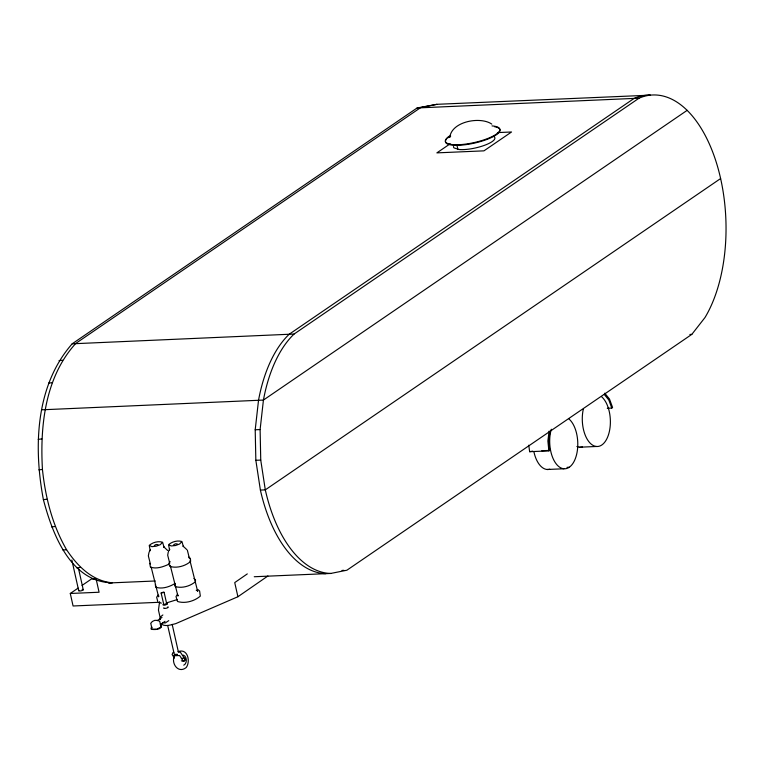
<?xml version="1.0" encoding="UTF-8"?>
<svg xmlns="http://www.w3.org/2000/svg" width="764" height="764" viewBox="0 0 764 764"><rect width="100%" height="100%" fill="white"/><g stroke="black" fill="none" stroke-linecap="round" stroke-linejoin="round"><path stroke-width="1.15" d="M163.821 604.687L161.118 593.045L163.219 592.167L164.117 592.329L166.724 603.885L164.995 604.706L163.84 604.362M164.117 592.329L161.118 593.045M155.293 580.984L112.375 582.827C70.431 582.178 52.391 533.702 43.386 499.627C33.53 447.255 35.316 385.801 72.179 343.81L417.115 107.963L436.912 104.315L650.326 95.156A126.442 67.786 87.5 0 0 634.13 98.403L289.184 334.25A126.442 67.786 87.5 0 0 258.528 400.279L255.205 429.779L255.844 460.3L260.39 490.077A126.442 67.786 87.5 0 0 325.779 573.668M112.375 582.827C92.081 581.003 77.231 565.828 66.554 549.688C52.391 525.164 45.401 497.45 42.44 469.459C39.938 425.758 45.105 377.149 75.779 343.408L420.716 107.562L436.912 104.315M330.688 573.458A126.442 67.786 87.5 0 1 265.299 489.867L260.744 460.09L260.113 429.569L263.427 400.069A126.442 67.786 87.5 0 1 294.092 334.04L639.029 98.193A126.442 67.786 87.5 0 1 716.947 164.489A126.442 67.786 87.5 0 1 704.981 317.547L691.821 334.374L346.885 570.221L330.688 573.458L254.25 576.744M159.561 601.984L158.454 610.111L160.421 618.811M174.192 656.276C171.174 663.782 178.375 673.905 186.235 667.516C190.694 661.529 187.772 647.901 178.012 651.654M148.923 552.773L148.35 555.877L150.384 564.004M168.261 552.076L167.688 555.18L169.723 563.307M549.115 431.097L547.884 440.99L548.877 450.865L529.653 451.696L528.736 445.202M549.908 431.708L548.743 441.019L549.708 450.407L548.877 450.865M449.843 136.813C452.278 121.189 480.594 116.281 491.787 124.112M154.318 545.496L156.095 544.493L157.976 544.636M149.734 563.269L150.412 567.069C156.353 569.314 163.133 566.831 168.643 564.329M161.92 542.956L160.306 544.675L156.142 546.212L151.883 546.661L150.011 545.754M155.312 584.536L155.703 587.191C162.111 589.397 169.56 586.838 175.128 583.429M173.657 544.799L175.433 543.796L177.315 543.939M158.855 595.92L158.597 596.799L155.952 586.255M181.259 542.259L179.635 543.987L175.481 545.525L171.212 545.964L169.35 545.066M174.65 583.839L175.042 586.494C181.794 588.614 190.169 586.255 195.45 581.681L195.498 579.809L193.932 578.491M178.193 595.223L177.936 596.101L175.558 586.618M184.496 660.535L183.513 661.347L179.616 655.531L173.714 655.779M184.745 659.943L185.06 659.198L180.342 652.16L178.451 652.236L172.177 624.379M449.633 137.405L450.435 135.62L449.853 136.651M149.152 552.009L150.374 549.937L150.193 550.558L149.238 545.372C152.695 542.373 158.177 540.836 162.598 542.22L164.031 547.301L163.744 546.795L167.688 550.51M168.491 551.321L169.713 549.249L169.532 549.86L168.567 544.675C172.034 541.686 177.515 540.138 181.937 541.523L183.37 546.604L183.083 546.098L187.027 549.813M170.076 561.502L168.787 563.526L169.751 566.372C176.656 568.54 185.222 566.134 190.637 561.454L190.408 558.436L188.803 557.09M158.081 595.032L156.668 597.247L157.69 601.325M177.41 594.335L176.007 596.56L177.515 601.488C185.05 603.856 194.409 601.22 200.321 596.111L199.614 590.992L197.857 589.521M151.071 622.822L152.399 621.485M449.041 137.51L450.684 136.088M607.256 408.272L611.783 408.072L612.566 407.432L609.471 398.989L604.725 393.183M247.297 573.898L234.729 582.588L237.919 596.732L175.749 623.644C171.384 624.637 165.626 627.015 161.643 624.255M237.919 596.732L267.897 575.999M162.866 614.972L160.478 616.882L160.153 619.614M157.279 620.664L161.968 617.436M160.354 624.551L165.043 621.323M168.758 620.626L165.282 622.956L162.637 622.765M450.197 143.766L436.874 152.876L483.946 150.852L511.536 131.991L497.421 132.592M687.161 110.341L263.427 400.069L41.514 409.829M159.743 602.261L73.077 605.986L70.278 593.475L78.129 588.108M82.054 585.425L91.871 578.711M720.614 178.547L265.299 489.867L260.39 490.077M152.017 627.196L151.005 628.027L151.215 629.221C154.175 629.947 161.519 629.698 161.557 625.869L160.469 625.468M529.653 451.696L532.737 451.142M152.743 621.266L154.805 620.349L157.107 620.368M177.286 599.568L166.762 602.825M183.78 665.177C187.419 663.62 187.104 656.219 183.274 655.092M157.136 628.934L160.965 627.206L159.752 621.333M108.775 583.228L112.241 582.531M155.961 629.173L152.332 629.249M417.115 107.963L639.029 98.193M72.179 343.81L294.092 334.04M59.019 360.637L62.619 360.236M48.6 383.079L52.2 382.678M38.2 439.338L41.8 438.937M38.83 469.86L42.44 469.459M43.386 499.627L46.986 499.226M51.589 526.902L55.189 526.501M62.954 550.09L66.554 549.688M76.839 567.833L80.44 567.432M92.415 579.102L96.016 578.701M689.863 334.46L691.821 334.374M255.205 429.779L260.113 429.569M255.844 460.3L260.744 460.09M579.656 447.207L596.464 446.482M541.791 450.75L549.708 450.407M566.993 467.358L569.237 467.253M547.062 469.488L563.87 468.771M341.976 570.431L343.943 570.345M70.278 593.475L99.081 592.234L96.274 579.666M173.791 652.437L173.008 652.475L172.11 654.595L174.469 658.119M181.374 658.663C186.626 656.123 186.473 662.913 181.345 660.793M166.17 603.713L166.724 603.885M159.437 602.796L161.385 603.111M157.47 620.444L159.428 621.113M196.214 590.219L197.274 590.725M604.372 394.568L608.841 400.03L611.783 408.072M187.438 550.529L189.472 558.656M189.988 560.719L195.04 580.907M195.307 581.958L197.685 591.451M170.238 565.37L175.29 585.558M151.186 567.194L155.722 585.319M167.669 625.487L174.307 654.356M456.872 144.912L457.856 149.286M78.606 568.941L83.247 589.741M71.854 560.031L78.702 590.668M150.804 623.443L151.835 628.247M82.13 589.416A2.321 0.621 -12.6 0 1 82.942 590.123A2.321 0.621 -12.6 0 1 79.828 590.992A2.321 0.621 -12.6 0 1 79.017 590.285M494.518 126.719A27.943 7.468 -12.6 0 1 477.882 142.266A27.943 7.468 -12.6 0 1 446.386 139.258M447.561 138.064A27.943 7.468 -12.6 0 1 449.165 136.842M494.375 136.947A21.182 5.663 -12.6 0 1 483.946 145.523A21.182 5.663 -12.6 0 1 459.078 149.515L454.036 147.91A21.182 5.663 -12.6 0 1 453.51 146.516M492.026 125.907A27.905 7.459 -12.6 0 1 493.391 135.925A27.905 7.459 -12.6 0 1 456.815 144.768A27.905 7.459 -12.6 0 1 449.07 136.298M601.593 396.717A26.157 14.019 87.5 0 1 609.366 431.507A26.157 14.019 87.5 0 1 591.078 444.018A26.157 14.019 87.5 0 1 583.295 409.227M582.397 446.94A26.157 14.019 87.5 0 1 576.915 446.462M568.999 419.006A26.157 14.019 87.5 0 1 576.591 454.57A26.157 14.019 87.5 0 1 557.634 465.524A26.157 14.019 87.5 0 1 551.283 429.244M549.803 469.23A26.157 14.019 87.5 0 1 533.998 452.221M167.851 606.845A2.359 0.64 -12.7 0 1 166.237 608.22A2.359 0.64 -12.7 0 1 163.868 607.8M166.151 603.455A2.359 0.64 -12.7 0 1 167.144 604.2A2.359 0.64 -12.7 0 1 163.63 605.05A2.359 0.64 -12.7 0 1 163.859 603.999M177.296 654.376C175.481 655.97 171.938 653.955 177.296 654.376"/></g></svg>
